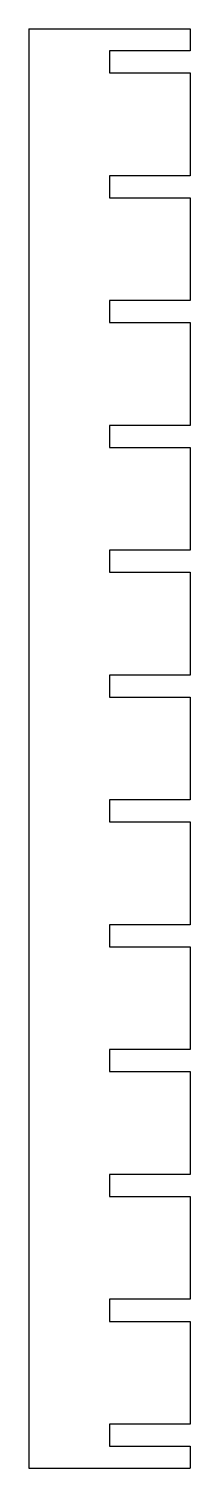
# Model space of a CAD drawing. Extents: x 199 to 221, y -247 to -51.
import ezdxf

# ---------------------------------------------------------------- set-up
doc = ezdxf.new("R2010")
doc.units = 0
doc.layers.add('EBENE_1', color=7, linetype='CONTINUOUS')

# ---------------------------------------------------------------- blocks, each defined once
blk = doc.blocks.new('BLOCK_2')
at = {"layer": 'EBENE_1', "color": 7}
blk.add_lwpolyline([(210.09, -141.89), (221.09, -141.89)], dxfattribs=at)
blk = doc.blocks.new('BLOCK_3')
at = {"layer": 'EBENE_1', "color": 7}
blk.add_lwpolyline([(210.09, -90.89), (221.09, -90.89)], dxfattribs=at)
blk = doc.blocks.new('BLOCK_4')
at = {"layer": 'EBENE_1', "color": 7}
blk.add_lwpolyline([(210.09, -172.89), (210.09, -175.89)], dxfattribs=at)
blk = doc.blocks.new('BLOCK_5')
at = {"layer": 'EBENE_1', "color": 7}
blk.add_lwpolyline([(210.09, -158.89), (221.09, -158.89)], dxfattribs=at)
blk = doc.blocks.new('BLOCK_6')
at = {"layer": 'EBENE_1', "color": 7}
blk.add_lwpolyline([(221.09, -73.89), (221.09, -87.89)], dxfattribs=at)
blk = doc.blocks.new('BLOCK_7')
at = {"layer": 'EBENE_1', "color": 7}
blk.add_lwpolyline([(210.09, -73.89), (221.09, -73.89)], dxfattribs=at)
blk = doc.blocks.new('BLOCK_8')
at = {"layer": 'EBENE_1', "color": 7}
blk.add_lwpolyline([(210.09, -70.89), (210.09, -73.89)], dxfattribs=at)
blk = doc.blocks.new('BLOCK_9')
at = {"layer": 'EBENE_1', "color": 7}
blk.add_lwpolyline([(210.09, -87.89), (210.09, -90.89)], dxfattribs=at)
blk = doc.blocks.new('BLOCK_10')
at = {"layer": 'EBENE_1', "color": 7}
blk.add_lwpolyline([(221.09, -53.89), (210.09, -53.89)], dxfattribs=at)
blk = doc.blocks.new('BLOCK_11')
at = {"layer": 'EBENE_1', "color": 7}
blk.add_lwpolyline([(210.09, -243.89), (221.09, -243.89)], dxfattribs=at)
blk = doc.blocks.new('BLOCK_12')
at = {"layer": 'EBENE_1', "color": 7}
blk.add_lwpolyline([(221.09, -158.89), (221.09, -172.89)], dxfattribs=at)
blk = doc.blocks.new('BLOCK_13')
at = {"layer": 'EBENE_1', "color": 7}
blk.add_lwpolyline([(221.09, -243.89), (221.09, -246.89)], dxfattribs=at)
blk = doc.blocks.new('BLOCK_14')
at = {"layer": 'EBENE_1', "color": 7}
blk.add_lwpolyline([(210.09, -104.89), (210.09, -107.89)], dxfattribs=at)
blk = doc.blocks.new('BLOCK_15')
at = {"layer": 'EBENE_1', "color": 7}
blk.add_lwpolyline([(221.09, -138.89), (210.09, -138.89)], dxfattribs=at)
blk = doc.blocks.new('BLOCK_16')
at = {"layer": 'EBENE_1', "color": 7}
blk.add_lwpolyline([(210.09, -155.89), (210.09, -158.89)], dxfattribs=at)
blk = doc.blocks.new('BLOCK_17')
at = {"layer": 'EBENE_1', "color": 7}
blk.add_lwpolyline([(210.09, -56.89), (221.09, -56.89)], dxfattribs=at)
blk = doc.blocks.new('BLOCK_18')
at = {"layer": 'EBENE_1', "color": 7}
blk.add_lwpolyline([(221.09, -206.89), (210.09, -206.89)], dxfattribs=at)
blk = doc.blocks.new('BLOCK_19')
at = {"layer": 'EBENE_1', "color": 7}
blk.add_lwpolyline([(221.09, -104.89), (210.09, -104.89)], dxfattribs=at)
blk = doc.blocks.new('BLOCK_20')
at = {"layer": 'EBENE_1', "color": 7}
blk.add_lwpolyline([(221.09, -141.89), (221.09, -155.89)], dxfattribs=at)
blk = doc.blocks.new('BLOCK_21')
at = {"layer": 'EBENE_1', "color": 7}
blk.add_lwpolyline([(210.09, -223.89), (210.09, -226.89)], dxfattribs=at)
blk = doc.blocks.new('BLOCK_22')
at = {"layer": 'EBENE_1', "color": 7}
blk.add_lwpolyline([(210.09, -206.89), (210.09, -209.89)], dxfattribs=at)
blk = doc.blocks.new('BLOCK_23')
at = {"layer": 'EBENE_1', "color": 7}
blk.add_lwpolyline([(221.09, -90.89), (221.09, -104.89)], dxfattribs=at)
blk = doc.blocks.new('BLOCK_24')
at = {"layer": 'EBENE_1', "color": 7}
blk.add_lwpolyline([(210.09, -189.89), (210.09, -192.89)], dxfattribs=at)
blk = doc.blocks.new('BLOCK_25')
at = {"layer": 'EBENE_1', "color": 7}
blk.add_lwpolyline([(221.09, -50.89), (221.09, -53.89)], dxfattribs=at)
blk = doc.blocks.new('BLOCK_26')
at = {"layer": 'EBENE_1', "color": 7}
blk.add_lwpolyline([(210.09, -209.89), (221.09, -209.89)], dxfattribs=at)
blk = doc.blocks.new('BLOCK_27')
at = {"layer": 'EBENE_1', "color": 7}
blk.add_lwpolyline([(210.09, -175.89), (221.09, -175.89)], dxfattribs=at)
blk = doc.blocks.new('BLOCK_28')
at = {"layer": 'EBENE_1', "color": 7}
blk.add_lwpolyline([(221.09, -107.89), (221.09, -121.89)], dxfattribs=at)
blk = doc.blocks.new('BLOCK_29')
at = {"layer": 'EBENE_1', "color": 7}
blk.add_lwpolyline([(221.09, -209.89), (221.09, -223.89)], dxfattribs=at)
blk = doc.blocks.new('BLOCK_30')
at = {"layer": 'EBENE_1', "color": 7}
blk.add_lwpolyline([(221.09, -192.89), (221.09, -206.89)], dxfattribs=at)
blk = doc.blocks.new('BLOCK_31')
at = {"layer": 'EBENE_1', "color": 7}
blk.add_lwpolyline([(210.09, -240.89), (210.09, -243.89)], dxfattribs=at)
blk = doc.blocks.new('BLOCK_32')
at = {"layer": 'EBENE_1', "color": 7}
blk.add_lwpolyline([(210.09, -124.89), (221.09, -124.89)], dxfattribs=at)
blk = doc.blocks.new('BLOCK_33')
at = {"layer": 'EBENE_1', "color": 7}
blk.add_lwpolyline([(221.09, -223.89), (210.09, -223.89)], dxfattribs=at)
blk = doc.blocks.new('BLOCK_34')
at = {"layer": 'EBENE_1', "color": 7}
blk.add_lwpolyline([(221.09, -87.89), (210.09, -87.89)], dxfattribs=at)
blk = doc.blocks.new('BLOCK_35')
at = {"layer": 'EBENE_1', "color": 7}
blk.add_lwpolyline([(210.09, -192.89), (221.09, -192.89)], dxfattribs=at)
blk = doc.blocks.new('BLOCK_36')
at = {"layer": 'EBENE_1', "color": 7}
blk.add_lwpolyline([(221.09, -240.89), (210.09, -240.89)], dxfattribs=at)
blk = doc.blocks.new('BLOCK_37')
at = {"layer": 'EBENE_1', "color": 7}
blk.add_lwpolyline([(210.09, -107.89), (221.09, -107.89)], dxfattribs=at)
blk = doc.blocks.new('BLOCK_38')
at = {"layer": 'EBENE_1', "color": 7}
blk.add_lwpolyline([(210.09, -53.89), (210.09, -56.89)], dxfattribs=at)
blk = doc.blocks.new('BLOCK_39')
at = {"layer": 'EBENE_1', "color": 7}
blk.add_lwpolyline([(221.09, -226.89), (221.09, -240.89)], dxfattribs=at)
blk = doc.blocks.new('BLOCK_40')
at = {"layer": 'EBENE_1', "color": 7}
blk.add_lwpolyline([(221.09, -155.89), (210.09, -155.89)], dxfattribs=at)
blk = doc.blocks.new('BLOCK_41')
at = {"layer": 'EBENE_1', "color": 7}
blk.add_lwpolyline([(221.09, -121.89), (210.09, -121.89)], dxfattribs=at)
blk = doc.blocks.new('BLOCK_42')
at = {"layer": 'EBENE_1', "color": 7}
blk.add_lwpolyline([(221.09, -70.89), (210.09, -70.89)], dxfattribs=at)
blk = doc.blocks.new('BLOCK_43')
at = {"layer": 'EBENE_1', "color": 7}
blk.add_lwpolyline([(221.09, -189.89), (210.09, -189.89)], dxfattribs=at)
blk = doc.blocks.new('BLOCK_44')
at = {"layer": 'EBENE_1', "color": 7}
blk.add_lwpolyline([(210.09, -121.89), (210.09, -124.89)], dxfattribs=at)
blk = doc.blocks.new('BLOCK_45')
at = {"layer": 'EBENE_1', "color": 7}
blk.add_lwpolyline([(221.09, -124.89), (221.09, -138.89)], dxfattribs=at)
blk = doc.blocks.new('BLOCK_46')
at = {"layer": 'EBENE_1', "color": 7}
blk.add_lwpolyline([(221.09, -172.89), (210.09, -172.89)], dxfattribs=at)
blk = doc.blocks.new('BLOCK_47')
at = {"layer": 'EBENE_1', "color": 7}
blk.add_lwpolyline([(210.09, -138.89), (210.09, -141.89)], dxfattribs=at)
blk = doc.blocks.new('BLOCK_48')
at = {"layer": 'EBENE_1', "color": 7}
blk.add_lwpolyline([(210.09, -226.89), (221.09, -226.89)], dxfattribs=at)
blk = doc.blocks.new('BLOCK_49')
at = {"layer": 'EBENE_1', "color": 7}
blk.add_lwpolyline([(221.09, -175.89), (221.09, -189.89)], dxfattribs=at)
blk = doc.blocks.new('BLOCK_50')
at = {"layer": 'EBENE_1', "color": 7}
blk.add_lwpolyline([(199.09, -50.89), (199.09, -246.89)], dxfattribs=at)
blk = doc.blocks.new('BLOCK_51')
at = {"layer": 'EBENE_1', "color": 7}
blk.add_lwpolyline([(221.09, -56.89), (221.09, -70.89)], dxfattribs=at)
blk = doc.blocks.new('BLOCK_52')
at = {"layer": 'EBENE_1', "color": 7}
blk.add_lwpolyline([(199.09, -50.89), (221.09, -50.89)], dxfattribs=at)
blk = doc.blocks.new('BLOCK_53')
at = {"layer": 'EBENE_1', "color": 7}
blk.add_lwpolyline([(199.09, -246.89), (221.09, -246.89)], dxfattribs=at)

msp = doc.modelspace()

# ---------------------------------------------------------------- block references
at = {"layer": 'EBENE_1'}
for name in ['BLOCK_50', 'BLOCK_52', 'BLOCK_25', 'BLOCK_10', 'BLOCK_38', 'BLOCK_17', 'BLOCK_51', 'BLOCK_8', 'BLOCK_42', 'BLOCK_7', 'BLOCK_6', 'BLOCK_9', 'BLOCK_34', 'BLOCK_3', 'BLOCK_23', 'BLOCK_14', 'BLOCK_19', 'BLOCK_37', 'BLOCK_28', 'BLOCK_41', 'BLOCK_44', 'BLOCK_32', 'BLOCK_45', 'BLOCK_15', 'BLOCK_47', 'BLOCK_2', 'BLOCK_20', 'BLOCK_16', 'BLOCK_40', 'BLOCK_5', 'BLOCK_12', 'BLOCK_4', 'BLOCK_46', 'BLOCK_27', 'BLOCK_49', 'BLOCK_24', 'BLOCK_43', 'BLOCK_35', 'BLOCK_30', 'BLOCK_18', 'BLOCK_22', 'BLOCK_26', 'BLOCK_29', 'BLOCK_21', 'BLOCK_33', 'BLOCK_48', 'BLOCK_39', 'BLOCK_31', 'BLOCK_36', 'BLOCK_11', 'BLOCK_13', 'BLOCK_53']:
    msp.add_blockref(name, (0, 0), dxfattribs=at)

doc.saveas('drawing.dxf')
